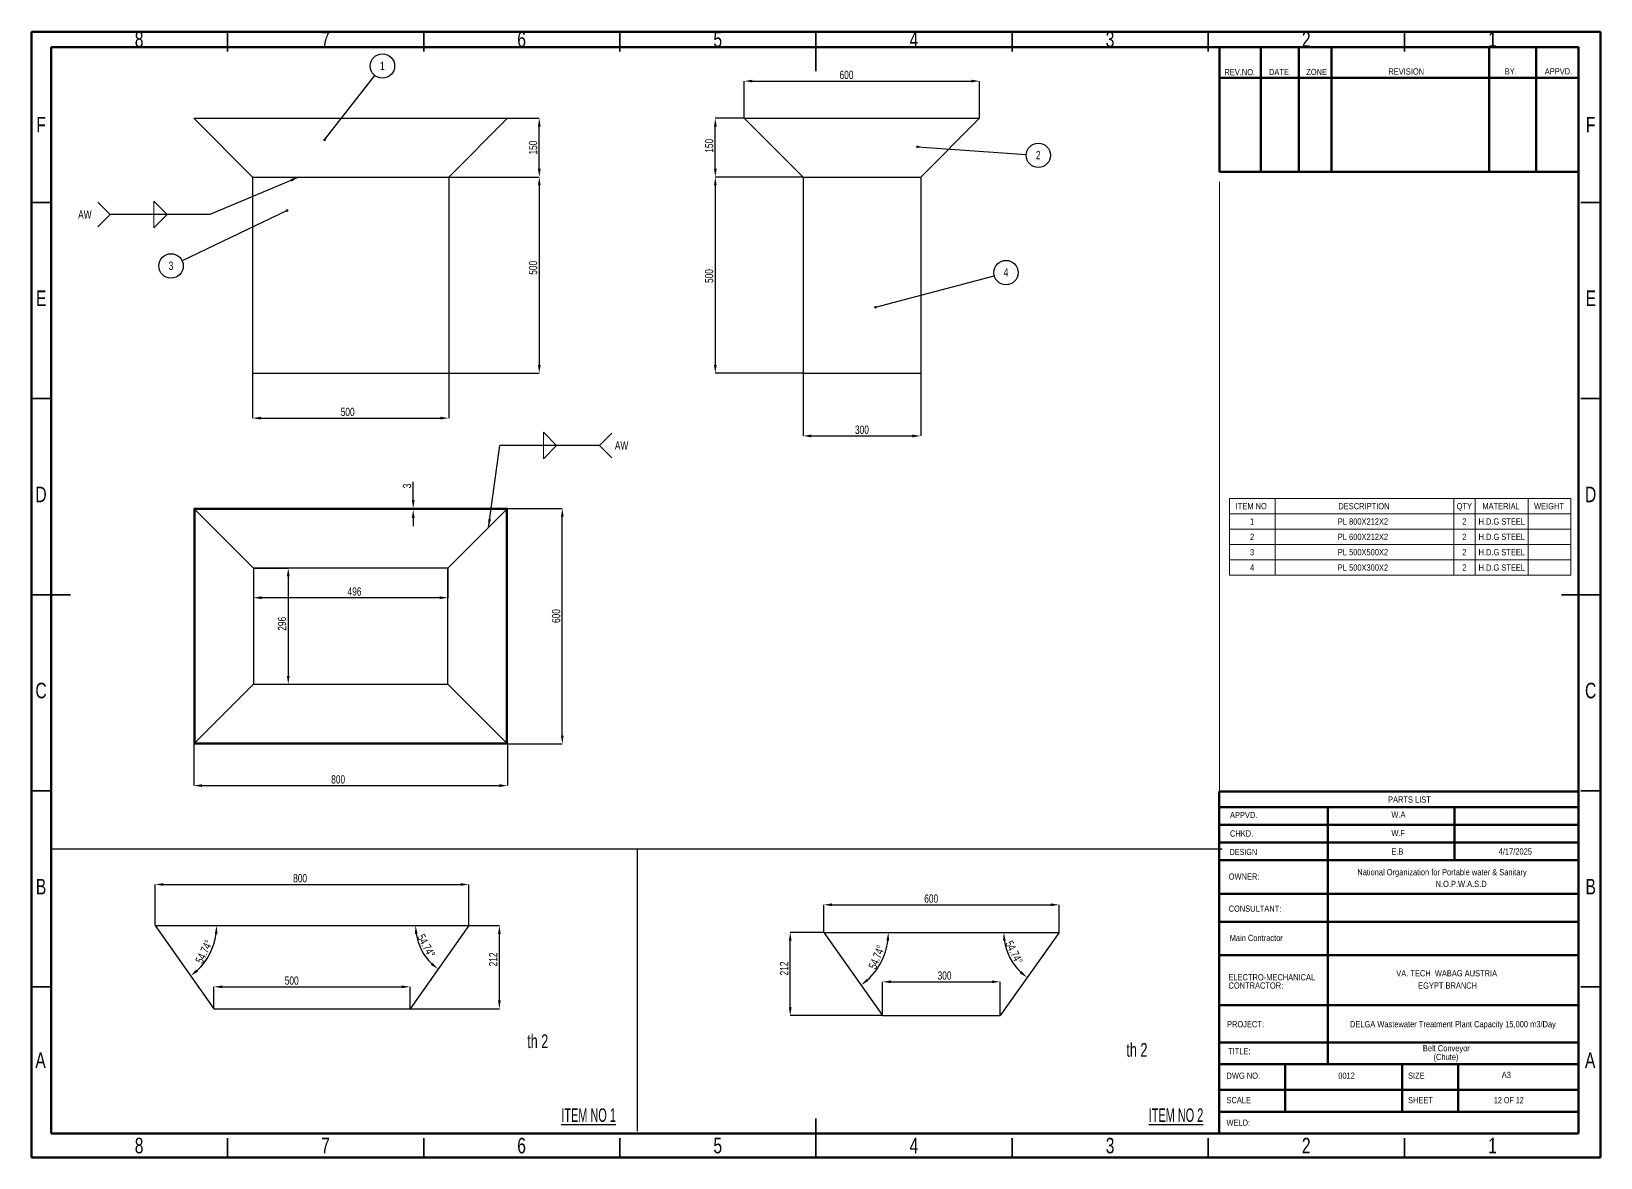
# Model space of a CAD drawing. Header units: millimetres. Extents: x 41 to 1868, y -696 to 319.
# Drawn here: x 1468.4 to 1868.4, y -696.1 to -409 of the extents above; entities that cross this region are included whole.
import ezdxf

# ---------------------------------------------------------------- set-up
doc = ezdxf.new("R2010")
doc.units = ezdxf.units.MM
doc.header["$PDSIZE"] = -1
doc.layers.add('BOLD', color=7, linetype='Continuous', lineweight=25)
doc.layers.add('FORMAT', color=7, linetype='Continuous')
doc.styles.add('SLDTEXTSTYLE0', font='TXT', dxfattribs={"width": 0.75})
doc.styles.add('SLDTEXTSTYLE10', font='TXT', dxfattribs={"width": 0.6875})
doc.styles.add('SLDTEXTSTYLE15', font='TXT', dxfattribs={"width": 0.605})
doc.styles.add('SLDTEXTSTYLE8', font='TXT', dxfattribs={"width": 0.687299})
doc.dimstyles.new('SLDDIMSTYLE0', dxfattribs={"dimtxt": 2.5, "dimasz": 2.116667, "dimexe": 0, "dimexo": 0.625, "dimgap": 0, "dimtad": 1, "dimdec": 0, "dimrnd": 1e-09, "dimtxsty": 'Standard', "dimsah": 1, "dimcen": 2.5, "dimazin": 3, "dimtfac": 2.116667, "dimtdec": 0, "dimtmove": 0, "dimatfit": 3, "dimfrac": 2})
doc.dimstyles.new('SLDDIMSTYLE1', dxfattribs={"dimtxt": 2.5, "dimasz": 0.651282, "dimexe": 0, "dimexo": 0.625, "dimgap": 0, "dimtad": 1, "dimdec": 0, "dimrnd": 1e-09, "dimtxsty": 'Standard', "dimblk1": 'DOT', "dimblk2": 'DOT', "dimsah": 1, "dimcen": 2.5, "dimazin": 3, "dimtfac": 0.651282, "dimtdec": 0, "dimtmove": 0, "dimatfit": 3, "dimldrblk": 'DOT', "dimfrac": 2})
doc.dimstyles.new('SLDDIMSTYLE17', dxfattribs={"dimtxt": 2.116667, "dimasz": 2.116667, "dimexe": 0, "dimexo": 0.625, "dimgap": 0.529167, "dimtad": 1, "dimdec": 0, "dimlfac": 10, "dimrnd": 1e-09, "dimzin": 12, "dimtxsty": 'SLDTEXTSTYLE0', "dimsah": 1, "dimcen": 2.5, "dimazin": 3, "dimtfac": 1, "dimtdec": 0, "dimtmove": 0, "dimatfit": 3, "dimfrac": 2, "dimtzin": 12})
doc.dimstyles.new('SLDDIMSTYLE4', dxfattribs={"dimtxt": 2.116667, "dimasz": 2.116667, "dimexe": 0, "dimexo": 0.625, "dimgap": 0.529167, "dimtad": 1, "dimdec": 0, "dimlfac": 10, "dimrnd": 1e-09, "dimzin": 12, "dimtxsty": 'SLDTEXTSTYLE0', "dimsah": 1, "dimcen": 2.5, "dimazin": 3, "dimtfac": 1, "dimtdec": 0, "dimtmove": 0, "dimatfit": 0, "dimfrac": 2, "dimtzin": 12})
doc.dimstyles.new('SLDDIMSTYLE54', dxfattribs={"dimtxt": 2.116667, "dimasz": 2.116667, "dimexe": 0, "dimexo": 0.625, "dimgap": 0.529167, "dimtad": 1, "dimlfac": 10, "dimzin": 12, "dimtxsty": 'SLDTEXTSTYLE0', "dimsah": 1, "dimcen": 2.5, "dimazin": 3, "dimtfac": 1, "dimtmove": 0, "dimatfit": 3, "dimfrac": 2, "dimtzin": 12})

# ---------------------------------------------------------------- blocks, each defined once
blk = doc.blocks.new('SW_NOTE_0_123')
at = {"color": 0, "linetype": 'Continuous', "lineweight": 0, "char_height": 1.5875, "attachment_point": 1, "style": 'SLDTEXTSTYLE0'}
for s, insert in [('ELECTRO-MECHANICAL', (0, 2.05)), ('CONTRACTOR:', (0, -0.07))]:
    blk.add_mtext(s, dxfattribs=dict(at, insert=insert))
blk = doc.blocks.new('SW_NOTE_0_124')
at = {"layer": 'BOLD', "color": 0, "char_height": 1.5875, "attachment_point": 2, "style": 'SLDTEXTSTYLE0'}
for s, insert in [('VA. TECH  WABAG AUSTRIA', (13.44, 2.05)), ('EGYPT BRANCH', (13.68, -1.07))]:
    blk.add_mtext(s, dxfattribs=dict(at, insert=insert))
blk = doc.blocks.new('SW_TABLEANNOTATION_8')
at = {"color": 0, "linetype": 'Continuous', "lineweight": 18}
for p, q in [((0, 0), (0, -3.91)), ((0, 0), (11.7, 0)), ((11.7, 0), (11.7, -3.91)), ((11.7, 0), (57.2, 0)), ((57.2, 0), (57.2, -3.91)), ((57.2, 0), (62.68, 0)), ((62.68, 0), (62.68, -3.91)), ((62.68, 0), (76.17, 0)), ((76.17, 0), (76.17, -3.91)), ((76.17, 0), (87.01, 0)), ((87.01, 0), (87.01, -3.91)), ((0, -3.91), (0, -7.83)), ((0, -3.91), (11.7, -3.91)), ((11.7, -3.91), (11.7, -7.83)), ((11.7, -3.91), (57.2, -3.91)), ((57.2, -3.91), (57.2, -7.83)), ((57.2, -3.91), (62.68, -3.91)), ((62.68, -3.91), (62.68, -7.83)), ((62.68, -3.91), (76.17, -3.91)), ((76.17, -3.91), (76.17, -7.83)), ((76.17, -3.91), (87.01, -3.91)), ((87.01, -3.91), (87.01, -7.83)), ((0, -7.83), (0, -11.74)), ((0, -7.83), (11.7, -7.83)), ((11.7, -7.83), (11.7, -11.74)), ((11.7, -7.83), (57.2, -7.83)), ((57.2, -7.83), (57.2, -11.74)), ((57.2, -7.83), (62.68, -7.83)), ((62.68, -7.83), (62.68, -11.74)), ((62.68, -7.83), (76.17, -7.83)), ((76.17, -7.83), (76.17, -11.74)), ((76.17, -7.83), (87.01, -7.83)), ((87.01, -7.83), (87.01, -11.74)), ((0, -11.74), (0, -15.65)), ((0, -11.74), (11.7, -11.74)), ((11.7, -11.74), (11.7, -15.65)), ((11.7, -11.74), (57.2, -11.74)), ((57.2, -11.74), (57.2, -15.65)), ((57.2, -11.74), (62.68, -11.74)), ((62.68, -11.74), (62.68, -15.65)), ((62.68, -11.74), (76.17, -11.74)), ((76.17, -11.74), (76.17, -15.65)), ((76.17, -11.74), (87.01, -11.74)), ((87.01, -11.74), (87.01, -15.65)), ((0, -15.65), (0, -19.57)), ((0, -15.65), (11.7, -15.65)), ((11.7, -15.65), (11.7, -19.57)), ((11.7, -15.65), (57.2, -15.65)), ((57.2, -15.65), (57.2, -19.57)), ((57.2, -15.65), (62.68, -15.65)), ((62.68, -15.65), (62.68, -19.57)), ((62.68, -15.65), (76.17, -15.65)), ((76.17, -15.65), (76.17, -19.57)), ((76.17, -15.65), (87.01, -15.65)), ((87.01, -15.65), (87.01, -19.57)), ((0, -19.57), (11.7, -19.57)), ((11.7, -19.57), (57.2, -19.57)), ((57.2, -19.57), (62.68, -19.57)), ((62.68, -19.57), (76.17, -19.57)), ((76.17, -19.57), (87.01, -19.57))]:
    blk.add_line(p, q, dxfattribs=at)
at = {"color": 0, "linetype": 'Continuous', "lineweight": 0, "attachment_point": 1, "style": 'SLDTEXTSTYLE0'}
for s, insert, char_height in [('ITEM NO', (1.62, -1.16), 1.587), ('DESCRIPTION', (27.8, -1.16), 1.5875), ('QTY', (57.94, -1.16), 1.587), ('MATERIAL', (64.49, -1.16), 1.587), ('WEIGHT', (77.67, -1.16), 1.587), ('1', (5.26, -5.08), 1.59), ('PL 800X212X2', (27.65, -5.08), 1.5875), ('2', (59.35, -5.08), 1.59), ('H.D.G STEEL', (63.51, -5.08), 1.5875), ('2', (5.26, -8.99), 1.59), ('PL 600X212X2', (27.65, -8.99), 1.5875), ('2', (59.35, -8.99), 1.59), ('H.D.G STEEL', (63.51, -8.99), 1.5875), ('3', (5.26, -12.9), 1.59), ('PL 500X500X2', (27.65, -12.9), 1.5875), ('2', (59.35, -12.9), 1.59), ('H.D.G STEEL', (63.51, -12.9), 1.5875), ('4', (5.26, -16.82), 1.59), ('PL 500X300X2', (27.65, -16.82), 1.5875), ('2', (59.35, -16.82), 1.59), ('H.D.G STEEL', (63.51, -16.82), 1.5875)]:
    blk.add_mtext(s, dxfattribs=dict(at, insert=insert, char_height=char_height))
blk = doc.blocks.new('*D1088')
at = {"layer": 'BOLD', "color": 0, "lineweight": -2}
for p, q in [((1574.8, -446.1), (1597.82, -446.1)), ((1597.82, -448.22), (1597.82, -493.99)), ((1574.8, -496.1), (1597.82, -496.1))]:
    blk.add_line(p, q, dxfattribs=at)
at = {"layer": 'BOLD', "color": 0}
for points in [[(1597.47, -448.22), (1598.18, -448.22), (1597.82, -446.1)], [(1597.47, -493.99), (1598.18, -493.99), (1597.82, -496.1)]]:
    blk.add_solid(points, dxfattribs=at)
at = {"layer": 'Defpoints', "color": 0}
for p in [(1574.74, -446.1), (1574.74, -496.1), (1597.82, -496.1)]:
    blk.add_point(p, dxfattribs=at)
at = {"layer": 'BOLD', "color": 0, "insert": (1595.18, -469.24), "char_height": 2.117, "attachment_point": 2, "rotation": 90, "style": 'SLDTEXTSTYLE0'}
blk.add_mtext('\\A1;500', dxfattribs=at)
blk = doc.blocks.new('*D1089')
at = {"layer": 'BOLD', "color": 0, "lineweight": -2}
for p, q in [((1589.8, -431.1), (1597.82, -431.1)), ((1597.82, -443.99), (1597.82, -433.22)), ((1574.8, -446.1), (1597.82, -446.1))]:
    blk.add_line(p, q, dxfattribs=at)
at = {"layer": 'BOLD', "color": 0}
for points in [[(1597.47, -433.22), (1598.18, -433.22), (1597.82, -431.1)], [(1597.47, -443.99), (1598.18, -443.99), (1597.82, -446.1)]]:
    blk.add_solid(points, dxfattribs=at)
at = {"layer": 'Defpoints', "color": 0}
for p in [(1589.74, -431.1), (1597.82, -431.1), (1574.74, -446.1)]:
    blk.add_point(p, dxfattribs=at)
at = {"layer": 'BOLD', "color": 0, "insert": (1595.18, -438.6), "char_height": 2.117, "attachment_point": 2, "rotation": 90, "style": 'SLDTEXTSTYLE0'}
blk.add_mtext('\\A1;150', dxfattribs=at)
blk = doc.blocks.new('*D1090')
at = {"layer": 'BOLD', "color": 0, "lineweight": -2}
for p, q in [((1524.74, -496.17), (1524.74, -507.56)), ((1574.74, -496.17), (1574.74, -507.56)), ((1526.86, -507.56), (1572.62, -507.56))]:
    blk.add_line(p, q, dxfattribs=at)
at = {"layer": 'BOLD', "color": 0}
for points in [[(1526.86, -507.21), (1526.86, -507.91), (1524.74, -507.56)], [(1572.62, -507.21), (1572.62, -507.91), (1574.74, -507.56)]]:
    blk.add_solid(points, dxfattribs=at)
at = {"layer": 'Defpoints', "color": 0}
for p in [(1524.74, -496.1), (1574.74, -496.1), (1574.74, -507.56)]:
    blk.add_point(p, dxfattribs=at)
at = {"layer": 'BOLD', "color": 0, "insert": (1548.98, -504.91), "char_height": 2.117, "attachment_point": 2, "style": 'SLDTEXTSTYLE0'}
blk.add_mtext('\\A1;500', dxfattribs=at)
blk = doc.blocks.new('SW_NOTE_0_125')
at = {"layer": 'BOLD', "color": 0}
blk.add_circle((1.92, 2.45), 3.11, dxfattribs=at)
at = {"layer": 'BOLD', "color": 0, "insert": (1.9, 3.57), "char_height": 2.12, "attachment_point": 2, "style": 'SLDTEXTSTYLE0'}
blk.add_mtext('1', dxfattribs=at)
blk = doc.blocks.new('_Dot')
at = {"color": 0, "linetype": 'ByBlock', "lineweight": -2}
blk.add_line((-0.5, 0), (-1, 0), dxfattribs=at)
at = {"color": 0, "linetype": 'ByBlock', "const_width": 0.5}
blk.add_lwpolyline([(-0.25, 0, 1), (0.25, 0, 1)], format="xyb", close=True, dxfattribs=at)
blk = doc.blocks.new('SW_NOTE_0_126')
at = {"layer": 'BOLD', "color": 0}
blk.add_circle((-2.81, -1.34), 3.11, dxfattribs=at)
at = {"layer": 'BOLD', "color": 0, "insert": (-2.83, -0.22), "char_height": 2.12, "attachment_point": 2, "style": 'SLDTEXTSTYLE0'}
blk.add_mtext('3', dxfattribs=at)
blk = doc.blocks.new('SW_SYMBOL_AWLD_FILL')
at = {"color": 0, "linetype": 'Continuous', "lineweight": 0}
for p, q in [((0, 0), (0, 1250)), ((0, 1250), (1250, 0)), ((1250, 0), (0, 0))]:
    blk.add_line(p, q, dxfattribs=at)
blk = doc.blocks.new('SW_WELDSYMBOL_13')
at = {"layer": 'BOLD', "color": 0}
for p in [(-28.55, 3.15), (-28.55, -3.15), (0, 0)]:
    blk.add_line(p, (-25.4, 0), dxfattribs=at)
at = {"layer": 'BOLD', "color": 0, "xscale": 0.0027037109, "yscale": 0.0027037109, "zscale": 0.0027037109}
blk.add_blockref('SW_SYMBOL_AWLD_FILL', (-14.31, -0.01), dxfattribs=at)
at = {"layer": 'BOLD', "color": 0, "extrusion": (0, 0, -1), "xscale": 0.0027037109, "yscale": 0.0027037109, "zscale": 0.0027037109, "rotation": 180}
blk.add_blockref('SW_SYMBOL_AWLD_FILL', (14.31, -0.01), dxfattribs=at)
at = {"layer": 'BOLD', "color": 0, "insert": (-33.59, 1.05), "char_height": 2.117, "attachment_point": 1, "style": 'SLDTEXTSTYLE0'}
blk.add_mtext('AW', dxfattribs=at)
blk = doc.blocks.new('*D1091')
at = {"layer": 'BOLD', "color": 0, "lineweight": -2}
for p, q in [((1665.05, -496.17), (1665.05, -512.1)), ((1695.05, -496.17), (1695.05, -512.1)), ((1667.17, -512.1), (1692.94, -512.1))]:
    blk.add_line(p, q, dxfattribs=at)
at = {"layer": 'BOLD', "color": 0}
for points in [[(1667.17, -511.75), (1667.17, -512.46), (1665.05, -512.1)], [(1692.94, -511.75), (1692.94, -512.46), (1695.05, -512.1)]]:
    blk.add_solid(points, dxfattribs=at)
at = {"layer": 'Defpoints', "color": 0}
for p in [(1665.05, -496.1), (1695.05, -496.1), (1695.05, -512.1)]:
    blk.add_point(p, dxfattribs=at)
at = {"layer": 'BOLD', "color": 0, "insert": (1680.08, -509.46), "char_height": 2.117, "attachment_point": 2, "style": 'SLDTEXTSTYLE0'}
blk.add_mtext('\\A1;300', dxfattribs=at)
blk = doc.blocks.new('*D1092')
at = {"layer": 'BOLD', "color": 0, "lineweight": -2}
for p, q in [((1664.99, -446.1), (1642.7, -446.1)), ((1642.7, -448.22), (1642.7, -493.99)), ((1664.99, -496.1), (1642.7, -496.1))]:
    blk.add_line(p, q, dxfattribs=at)
at = {"layer": 'BOLD', "color": 0}
for points in [[(1642.35, -448.22), (1643.05, -448.22), (1642.7, -446.1)], [(1642.35, -493.99), (1643.05, -493.99), (1642.7, -496.1)]]:
    blk.add_solid(points, dxfattribs=at)
at = {"layer": 'Defpoints', "color": 0}
for p in [(1665.05, -446.1), (1642.7, -496.1), (1665.05, -496.1)]:
    blk.add_point(p, dxfattribs=at)
at = {"layer": 'BOLD', "color": 0, "insert": (1640.05, -471.34), "char_height": 2.117, "attachment_point": 2, "rotation": 90, "style": 'SLDTEXTSTYLE0'}
blk.add_mtext('\\A1;500', dxfattribs=at)
blk = doc.blocks.new('*D1093')
at = {"layer": 'BOLD', "color": 0, "lineweight": -2}
for p, q in [((1649.99, -431.1), (1642.7, -431.1)), ((1642.7, -443.99), (1642.7, -433.22)), ((1664.99, -446.1), (1642.7, -446.1))]:
    blk.add_line(p, q, dxfattribs=at)
at = {"layer": 'BOLD', "color": 0}
for points in [[(1642.35, -433.22), (1643.05, -433.22), (1642.7, -431.1)], [(1642.35, -443.99), (1643.05, -443.99), (1642.7, -446.1)]]:
    blk.add_solid(points, dxfattribs=at)
at = {"layer": 'Defpoints', "color": 0}
for p in [(1642.7, -431.1), (1650.05, -431.1), (1665.05, -446.1)]:
    blk.add_point(p, dxfattribs=at)
at = {"layer": 'BOLD', "color": 0, "insert": (1640.05, -438.13), "char_height": 2.117, "attachment_point": 2, "rotation": 90, "style": 'SLDTEXTSTYLE0'}
blk.add_mtext('\\A1;150', dxfattribs=at)
blk = doc.blocks.new('*D1094')
at = {"layer": 'BOLD', "color": 0, "lineweight": -2}
for p, q in [((1650.05, -431.04), (1650.05, -421.64)), ((1652.17, -421.64), (1707.94, -421.64)), ((1710.05, -431.04), (1710.05, -421.64))]:
    blk.add_line(p, q, dxfattribs=at)
at = {"layer": 'BOLD', "color": 0}
for points in [[(1652.17, -421.28), (1652.17, -421.99), (1650.05, -421.64)], [(1707.94, -421.28), (1707.94, -421.99), (1710.05, -421.64)]]:
    blk.add_solid(points, dxfattribs=at)
at = {"layer": 'Defpoints', "color": 0}
for p in [(1710.05, -421.64), (1650.05, -431.1), (1710.05, -431.1)]:
    blk.add_point(p, dxfattribs=at)
at = {"layer": 'BOLD', "color": 0, "insert": (1676.14, -418.99), "char_height": 2.117, "attachment_point": 2, "style": 'SLDTEXTSTYLE0'}
blk.add_mtext('\\A1;600', dxfattribs=at)
blk = doc.blocks.new('SW_NOTE_0_127')
at = {"layer": 'BOLD', "color": 0}
blk.add_circle((3.01, 0.8), 3.11, dxfattribs=at)
at = {"layer": 'BOLD', "color": 0, "insert": (2.99, 1.92), "char_height": 2.12, "attachment_point": 2, "style": 'SLDTEXTSTYLE0'}
blk.add_mtext('4', dxfattribs=at)
blk = doc.blocks.new('SW_NOTE_0_128')
at = {"layer": 'BOLD', "color": 0}
blk.add_circle((3.11, -0.22), 3.11, dxfattribs=at)
at = {"layer": 'BOLD', "color": 0, "insert": (3.08, 0.9), "char_height": 2.12, "attachment_point": 2, "style": 'SLDTEXTSTYLE0'}
blk.add_mtext('2', dxfattribs=at)
blk = doc.blocks.new('*D1095')
at = {"layer": 'BOLD', "color": 0, "lineweight": -2}
for p, q in [((1565.69, -528.47), (1565.69, -523.79)), ((1589.68, -530.59), (1565.69, -530.59)), ((1565.69, -530.87), (1565.69, -530.59)), ((1589.39, -530.87), (1565.69, -530.87)), ((1565.69, -532.99), (1565.69, -535.1))]:
    blk.add_line(p, q, dxfattribs=at)
at = {"layer": 'BOLD', "color": 0}
for points in [[(1565.34, -528.47), (1566.04, -528.47), (1565.69, -530.59)], [(1565.34, -532.99), (1566.04, -532.99), (1565.69, -530.87)]]:
    blk.add_solid(points, dxfattribs=at)
at = {"layer": 'Defpoints', "color": 0}
for p in [(1565.69, -530.59), (1589.46, -530.87), (1589.74, -530.59)]:
    blk.add_point(p, dxfattribs=at)
at = {"layer": 'BOLD', "color": 0, "insert": (1563.05, -524.85), "char_height": 2.117, "attachment_point": 2, "rotation": 90, "style": 'SLDTEXTSTYLE0'}
blk.add_mtext('\\A1;3', dxfattribs=at)
blk = doc.blocks.new('*D1096')
at = {"layer": 'BOLD', "color": 0, "lineweight": -2}
for p, q in [((1589.8, -530.59), (1603.7, -530.59)), ((1603.7, -588.47), (1603.7, -532.7)), ((1589.8, -590.59), (1603.7, -590.59))]:
    blk.add_line(p, q, dxfattribs=at)
at = {"layer": 'BOLD', "color": 0}
for points in [[(1603.34, -532.7), (1604.05, -532.7), (1603.7, -530.59)], [(1603.34, -588.47), (1604.05, -588.47), (1603.7, -590.59)]]:
    blk.add_solid(points, dxfattribs=at)
at = {"layer": 'Defpoints', "color": 0}
for p in [(1589.74, -530.59), (1603.7, -530.59), (1589.74, -590.59)]:
    blk.add_point(p, dxfattribs=at)
at = {"layer": 'BOLD', "color": 0, "insert": (1601.05, -558.02), "char_height": 2.117, "attachment_point": 2, "rotation": 90, "style": 'SLDTEXTSTYLE0'}
blk.add_mtext('\\A1;600', dxfattribs=at)
blk = doc.blocks.new('*D1097')
at = {"layer": 'BOLD', "color": 0, "lineweight": -2}
for p, q in [((1509.74, -590.65), (1509.74, -601.25)), ((1589.74, -590.65), (1589.74, -601.25)), ((1511.86, -601.25), (1587.62, -601.25))]:
    blk.add_line(p, q, dxfattribs=at)
at = {"layer": 'BOLD', "color": 0}
for points in [[(1511.86, -600.89), (1511.86, -601.6), (1509.74, -601.25)], [(1587.62, -600.89), (1587.62, -601.6), (1589.74, -601.25)]]:
    blk.add_solid(points, dxfattribs=at)
at = {"layer": 'Defpoints', "color": 0}
for p in [(1509.74, -590.59), (1589.74, -590.59), (1589.74, -601.25)]:
    blk.add_point(p, dxfattribs=at)
at = {"layer": 'BOLD', "color": 0, "insert": (1546.56, -598.6), "char_height": 2.117, "attachment_point": 2, "style": 'SLDTEXTSTYLE0'}
blk.add_mtext('\\A1;800', dxfattribs=at)
blk = doc.blocks.new('*D1098')
at = {"layer": 'BOLD', "color": 0, "lineweight": -2}
for p, q in [((1525, -545.79), (1533.84, -545.79)), ((1533.84, -547.9), (1533.84, -573.27)), ((1525, -575.39), (1533.84, -575.39))]:
    blk.add_line(p, q, dxfattribs=at)
at = {"layer": 'BOLD', "color": 0}
for points in [[(1533.48, -547.9), (1534.19, -547.9), (1533.84, -545.79)], [(1533.48, -573.27), (1534.19, -573.27), (1533.84, -575.39)]]:
    blk.add_solid(points, dxfattribs=at)
at = {"layer": 'Defpoints', "color": 0}
for p in [(1524.94, -545.79), (1524.94, -575.39), (1533.84, -575.39)]:
    blk.add_point(p, dxfattribs=at)
at = {"layer": 'BOLD', "color": 0, "insert": (1531.19, -559.98), "char_height": 2.117, "attachment_point": 2, "rotation": 90, "style": 'SLDTEXTSTYLE0'}
blk.add_mtext('\\A1;296', dxfattribs=at)
blk = doc.blocks.new('*D1099')
at = {"layer": 'BOLD', "color": 0, "lineweight": -2}
for p, q in [((1524.94, -545.85), (1524.94, -553.34)), ((1574.54, -545.85), (1574.54, -553.34)), ((1572.42, -553.34), (1527.06, -553.34))]:
    blk.add_line(p, q, dxfattribs=at)
at = {"layer": 'BOLD', "color": 0}
for points in [[(1527.06, -552.99), (1527.06, -553.7), (1524.94, -553.34)], [(1572.42, -552.99), (1572.42, -553.7), (1574.54, -553.34)]]:
    blk.add_solid(points, dxfattribs=at)
at = {"layer": 'Defpoints', "color": 0}
for p in [(1524.94, -545.79), (1574.54, -545.79), (1524.94, -553.34)]:
    blk.add_point(p, dxfattribs=at)
at = {"layer": 'BOLD', "color": 0, "insert": (1550.73, -550.7), "char_height": 2.117, "attachment_point": 2, "style": 'SLDTEXTSTYLE0'}
blk.add_mtext('\\A1;496', dxfattribs=at)
blk = doc.blocks.new('SW_WELDSYMBOL_14')
at = {"layer": 'BOLD', "color": 0}
for p, q in [((25.4, 0), (0, 0)), ((28.55, 3.15), (25.4, 0)), ((28.55, -3.15), (25.4, 0))]:
    blk.add_line(p, q, dxfattribs=at)
at = {"layer": 'BOLD', "color": 0, "xscale": 0.0027037109, "yscale": 0.0027037109, "zscale": 0.0027037109}
blk.add_blockref('SW_SYMBOL_AWLD_FILL', (11.09, -0.01), dxfattribs=at)
at = {"layer": 'BOLD', "color": 0, "extrusion": (0, 0, -1), "xscale": 0.0027037109, "yscale": 0.0027037109, "zscale": 0.0027037109, "rotation": 180}
blk.add_blockref('SW_SYMBOL_AWLD_FILL', (-11.09, -0.01), dxfattribs=at)
at = {"layer": 'BOLD', "color": 0, "insert": (29.32, 1.05), "char_height": 2.117, "attachment_point": 1, "style": 'SLDTEXTSTYLE0'}
blk.add_mtext('AW', dxfattribs=at)
blk = doc.blocks.new('*D1102')
at = {"layer": 'BOLD', "color": 0, "lineweight": -2}
for p, q in [((1670.32, -638.6), (1670.32, -631.63)), ((1672.44, -631.63), (1728.2, -631.63)), ((1730.32, -638.6), (1730.32, -631.63))]:
    blk.add_line(p, q, dxfattribs=at)
at = {"layer": 'BOLD', "color": 0}
for points in [[(1672.44, -631.27), (1672.44, -631.98), (1670.32, -631.63)], [(1728.2, -631.27), (1728.2, -631.98), (1730.32, -631.63)]]:
    blk.add_solid(points, dxfattribs=at)
at = {"layer": 'Defpoints', "color": 0}
for p in [(1730.32, -631.63), (1670.32, -638.67), (1730.32, -638.67)]:
    blk.add_point(p, dxfattribs=at)
at = {"layer": 'BOLD', "color": 0, "insert": (1697.73, -628.98), "char_height": 2.117, "attachment_point": 2, "style": 'SLDTEXTSTYLE0'}
blk.add_mtext('\\A1;600', dxfattribs=at)
blk = doc.blocks.new('*D1103')
at = {"layer": 'BOLD', "color": 0, "lineweight": -2}
for p, q in [((1670.26, -638.67), (1661.79, -638.67)), ((1661.79, -657.76), (1661.79, -640.78)), ((1685.26, -659.88), (1661.79, -659.88))]:
    blk.add_line(p, q, dxfattribs=at)
at = {"layer": 'BOLD', "color": 0}
for points in [[(1661.44, -640.78), (1662.14, -640.78), (1661.79, -638.67)], [(1661.44, -657.76), (1662.14, -657.76), (1661.79, -659.88)]]:
    blk.add_solid(points, dxfattribs=at)
at = {"layer": 'Defpoints', "color": 0}
for p in [(1661.79, -638.67), (1670.32, -638.67), (1685.32, -659.88)]:
    blk.add_point(p, dxfattribs=at)
at = {"layer": 'BOLD', "color": 0, "insert": (1659.15, -647.86), "char_height": 2.117, "attachment_point": 2, "rotation": 90, "style": 'SLDTEXTSTYLE0'}
blk.add_mtext('\\A1;212', dxfattribs=at)
blk = doc.blocks.new('*D1104')
at = {"layer": 'BOLD', "color": 0, "lineweight": -2}
blk.add_arc((1730.32, -638.67), 14.1, 188.6091, 226.1266, dxfattribs=at)
at = {"layer": 'BOLD', "color": 0}
for points in [[(1716.03, -640.8), (1716.73, -640.75), (1716.22, -638.67)], [(1720.77, -648.56), (1720.32, -649.1), (1722.18, -650.18)]]:
    blk.add_solid(points, dxfattribs=at)
at = {"layer": 'Defpoints', "color": 0}
for p in [(1670.32, -638.67), (1730.32, -638.67), (1730.32, -638.67), (1718.98, -647.05), (1715.32, -659.88)]:
    blk.add_point(p, dxfattribs=at)
at = {"layer": 'BOLD', "color": 0, "insert": (1718.42, -640.52), "char_height": 2.117, "attachment_point": 1, "rotation": 296.7515, "style": 'SLDTEXTSTYLE0'}
blk.add_mtext('\\A1;54.74°', dxfattribs=at)
blk = doc.blocks.new('*D1105')
at = {"layer": 'BOLD', "color": 0, "lineweight": -2}
blk.add_arc((1670.32, -638.67), 16.48, 312.6295, 352.6349, dxfattribs=at)
at = {"layer": 'BOLD', "color": 0}
for points in [[(1686.31, -640.76), (1687.01, -640.8), (1686.8, -638.67)], [(1681.7, -651.06), (1681.26, -650.52), (1679.83, -652.12)]]:
    blk.add_solid(points, dxfattribs=at)
at = {"layer": 'Defpoints', "color": 0}
for p in [(1670.32, -638.67), (1670.32, -638.67), (1730.32, -638.67), (1683.57, -648.47), (1685.32, -659.88)]:
    blk.add_point(p, dxfattribs=at)
at = {"layer": 'BOLD', "color": 0, "insert": (1681.66, -647.41), "char_height": 2.117, "attachment_point": 1, "rotation": 67.3451, "style": 'SLDTEXTSTYLE0'}
blk.add_mtext('\\A1;54.74°', dxfattribs=at)
blk = doc.blocks.new('*D1106')
at = {"layer": 'BOLD', "color": 0, "lineweight": -2}
for p, q in [((1685.32, -659.82), (1685.32, -651.26)), ((1687.44, -651.26), (1713.2, -651.26)), ((1715.32, -659.82), (1715.32, -651.26))]:
    blk.add_line(p, q, dxfattribs=at)
at = {"layer": 'BOLD', "color": 0}
for points in [[(1687.44, -650.91), (1687.44, -651.61), (1685.32, -651.26)], [(1713.2, -650.91), (1713.2, -651.61), (1715.32, -651.26)]]:
    blk.add_solid(points, dxfattribs=at)
at = {"layer": 'Defpoints', "color": 0}
for p in [(1715.32, -651.26), (1685.32, -659.88), (1715.32, -659.88)]:
    blk.add_point(p, dxfattribs=at)
at = {"layer": 'BOLD', "color": 0, "insert": (1701.13, -648.61), "char_height": 2.117, "attachment_point": 2, "style": 'SLDTEXTSTYLE0'}
blk.add_mtext('\\A1;300', dxfattribs=at)
blk = doc.blocks.new('*D1111')
at = {"layer": 'BOLD', "color": 0, "lineweight": -2}
for p, q in [((1499.89, -636.86), (1499.89, -626.45)), ((1502.01, -626.45), (1577.77, -626.45)), ((1579.89, -636.86), (1579.89, -626.45))]:
    blk.add_line(p, q, dxfattribs=at)
at = {"layer": 'BOLD', "color": 0}
for points in [[(1502.01, -626.1), (1502.01, -626.8), (1499.89, -626.45)], [(1577.77, -626.1), (1577.77, -626.8), (1579.89, -626.45)]]:
    blk.add_solid(points, dxfattribs=at)
at = {"layer": 'Defpoints', "color": 0}
for p in [(1579.89, -626.45), (1499.89, -636.93), (1579.89, -636.93)]:
    blk.add_point(p, dxfattribs=at)
at = {"layer": 'BOLD', "color": 0, "insert": (1536.85, -623.8), "char_height": 2.117, "attachment_point": 2, "style": 'SLDTEXTSTYLE0'}
blk.add_mtext('\\A1;800', dxfattribs=at)
blk = doc.blocks.new('*D1112')
at = {"layer": 'BOLD', "color": 0, "lineweight": -2}
for p, q in [((1579.95, -636.93), (1587.66, -636.93)), ((1587.66, -656.02), (1587.66, -639.04)), ((1564.95, -658.14), (1587.66, -658.14))]:
    blk.add_line(p, q, dxfattribs=at)
at = {"layer": 'BOLD', "color": 0}
for points in [[(1587.31, -639.04), (1588.01, -639.04), (1587.66, -636.93)], [(1587.31, -656.02), (1588.01, -656.02), (1587.66, -658.14)]]:
    blk.add_solid(points, dxfattribs=at)
at = {"layer": 'Defpoints', "color": 0}
for p in [(1579.89, -636.93), (1587.66, -636.93), (1564.89, -658.14)]:
    blk.add_point(p, dxfattribs=at)
at = {"layer": 'BOLD', "color": 0, "insert": (1585.01, -645.55), "char_height": 2.117, "attachment_point": 2, "rotation": 90, "style": 'SLDTEXTSTYLE0'}
blk.add_mtext('\\A1;212', dxfattribs=at)
blk = doc.blocks.new('*D1113')
at = {"layer": 'BOLD', "color": 0, "lineweight": -2}
blk.add_arc((1499.89, -636.93), 15.7, 312.996, 352.2684, dxfattribs=at)
at = {"layer": 'BOLD', "color": 0}
for points in [[(1515.09, -639.01), (1515.8, -639.06), (1515.59, -636.93)], [(1510.82, -648.68), (1510.37, -648.13), (1508.95, -649.74)]]:
    blk.add_solid(points, dxfattribs=at)
at = {"layer": 'Defpoints', "color": 0}
for p in [(1499.89, -636.93), (1499.89, -636.93), (1579.89, -636.93), (1512.51, -646.26), (1514.89, -658.14)]:
    blk.add_point(p, dxfattribs=at)
at = {"layer": 'BOLD', "color": 0, "insert": (1510.07, -645.89), "char_height": 2.117, "attachment_point": 1, "rotation": 64.468, "style": 'SLDTEXTSTYLE0'}
blk.add_mtext('\\A1;54.74°', dxfattribs=at)
blk = doc.blocks.new('*D1114')
at = {"layer": 'BOLD', "color": 0, "lineweight": -2}
blk.add_arc((1579.89, -636.93), 13.6, 188.9236, 225.812, dxfattribs=at)
at = {"layer": 'BOLD', "color": 0}
for points in [[(1566.1, -639.06), (1566.8, -639.01), (1566.28, -636.93)], [(1570.63, -646.41), (1570.18, -646.95), (1572.03, -648.03)]]:
    blk.add_solid(points, dxfattribs=at)
at = {"layer": 'Defpoints', "color": 0}
for p in [(1499.89, -636.93), (1579.89, -636.93), (1579.89, -636.93), (1566.97, -641.19), (1564.89, -658.14)]:
    blk.add_point(p, dxfattribs=at)
at = {"layer": 'BOLD', "color": 0, "insert": (1568.48, -638.84), "char_height": 2.117, "attachment_point": 1, "rotation": 298.2079, "style": 'SLDTEXTSTYLE0'}
blk.add_mtext('\\A1;54.74°', dxfattribs=at)
blk = doc.blocks.new('*D1115')
at = {"layer": 'BOLD', "color": 0, "lineweight": -2}
for p, q in [((1514.89, -658.08), (1514.89, -652.54)), ((1517.01, -652.54), (1562.77, -652.54)), ((1564.89, -658.08), (1564.89, -652.54))]:
    blk.add_line(p, q, dxfattribs=at)
at = {"layer": 'BOLD', "color": 0}
for points in [[(1517.01, -652.19), (1517.01, -652.89), (1514.89, -652.54)], [(1562.77, -652.19), (1562.77, -652.89), (1564.89, -652.54)]]:
    blk.add_solid(points, dxfattribs=at)
at = {"layer": 'Defpoints', "color": 0}
for p in [(1564.89, -652.54), (1514.89, -658.14), (1564.89, -658.14)]:
    blk.add_point(p, dxfattribs=at)
at = {"layer": 'BOLD', "color": 0, "insert": (1534.72, -649.89), "char_height": 2.117, "attachment_point": 2, "style": 'SLDTEXTSTYLE0'}
blk.add_mtext('\\A1;500', dxfattribs=at)

msp = doc.modelspace()

# ---------------------------------------------------------------- linework, layer by layer
at = {"color": 7, "linetype": 'Continuous', "lineweight": 70}
for p, q in [((1468.3617, -696.0817), (1468.3617, -409.0817)), ((1468.3617, -409.0817), (1868.3617, -409.0817)), ((1868.3617, -409.0817), (1868.3617, -696.0817)), ((1473.3617, -689.9482), (1473.3617, -412.9482)), ((1473.3617, -412.9482), (1862.7642, -412.9482)), ((1862.7642, -412.9482), (1862.7642, -689.9482)), ((1862.7642, -689.9482), (1473.3617, -689.9482)), ((1868.3617, -696.0817), (1468.3617, -696.0817))]:
    msp.add_line(p, q, dxfattribs=at)
at = {"color": 7, "linetype": 'Continuous', "lineweight": 35}
for p, q in [((1518.3617, -414.0817), (1518.3617, -409.0817)), ((1568.3617, -414.0817), (1568.3617, -409.0817)), ((1618.3617, -414.0817), (1618.3617, -409.0817)), ((1668.3617, -409.0807), (1668.3617, -419.0827)), ((1668.3617, -414.0817), (1668.3617, -409.0817)), ((1718.3617, -414.0817), (1718.3617, -409.0817)), ((1768.3617, -414.0817), (1768.3617, -409.0817)), ((1818.3617, -414.0817), (1818.3617, -409.0817)), ((1473.3617, -452.5817), (1468.3617, -452.5817)), ((1863.3617, -452.5817), (1868.3617, -452.5817)), ((1473.3617, -502.5817), (1468.3617, -502.5817)), ((1863.3617, -502.5817), (1868.3617, -502.5817)), ((1468.3607, -552.5817), (1478.3627, -552.5817)), ((1473.3617, -552.5817), (1468.3617, -552.5817)), ((1868.3627, -552.5817), (1858.3607, -552.5817)), ((1863.3617, -552.5817), (1868.3617, -552.5817)), ((1473.3617, -602.5817), (1468.3617, -602.5817)), ((1863.3617, -602.5817), (1868.3617, -602.5817)), ((1473.3617, -652.5817), (1468.3617, -652.5817)), ((1863.3617, -652.5817), (1868.3617, -652.5817)), ((1668.3617, -696.0827), (1668.3617, -686.0807)), ((1518.3617, -691.0817), (1518.3617, -696.0817)), ((1568.3617, -691.0817), (1568.3617, -696.0817)), ((1618.3617, -691.0817), (1618.3617, -696.0817)), ((1668.3617, -691.0817), (1668.3617, -696.0817)), ((1718.3617, -691.0817), (1718.3617, -696.0817)), ((1768.3617, -691.0817), (1768.3617, -696.0817)), ((1818.3617, -691.0817), (1818.3617, -696.0817))]:
    msp.add_line(p, q, dxfattribs=at)
at = {"color": 7, "linetype": 'Continuous', "lineweight": 50}
for p, q in [((1771.2046, -412.9482), (1771.2046, -444.7711)), ((1781.7805, -412.9482), (1781.7805, -444.6344)), ((1791.4399, -412.9482), (1791.4399, -444.7711)), ((1799.7974, -412.9482), (1799.7974, -444.7711)), ((1839.9141, -412.9482), (1839.9141, -444.7711)), ((1851.9507, -412.9482), (1851.9507, -444.7711)), ((1862.7642, -420.7639), (1771.2046, -420.7639)), ((1862.7642, -444.7711), (1771.2046, -444.7711)), ((1862.7642, -602.7057), (1771.1664, -602.7057)), ((1771.1664, -602.7057), (1771.1664, -615.7207)), ((1862.7642, -606.7207), (1771.1664, -606.7207)), ((1798.8093, -611.2207), (1798.8093, -606.7207)), ((1831.1006, -620.2207), (1831.1006, -606.7207)), ((1862.7642, -611.2207), (1771.1664, -611.2207)), ((1798.8093, -615.7207), (1798.8093, -611.2207)), ((1771.1664, -615.7207), (1771.1664, -689.9482)), ((1862.7642, -615.7207), (1771.1664, -615.7207)), ((1798.8093, -620.2207), (1798.8093, -615.7207)), ((1862.7642, -620.2207), (1771.1664, -620.2207)), ((1798.8093, -672.2563), (1798.8093, -620.2207)), ((1862.7642, -628.8148), (1771.1664, -628.8148)), ((1862.7642, -635.9662), (1771.1664, -635.9662)), ((1862.7642, -644.4403), (1771.1664, -644.4403)), ((1862.7642, -657.2508), (1771.1664, -657.2508)), ((1862.7642, -666.7145), (1771.1664, -666.7145)), ((1771.1664, -672.2563), (1862.7642, -672.2563)), ((1787.919, -684.4482), (1787.919, -672.2563)), ((1817.8015, -684.4482), (1817.8015, -672.2563)), ((1832.072, -684.4482), (1832.072, -672.2563)), ((1771.1664, -678.7844), (1862.7642, -678.7844)), ((1771.1664, -684.4482), (1862.7642, -684.4482))]:
    msp.add_line(p, q, dxfattribs=at)
at = {"color": 7, "linetype": 'Continuous', "lineweight": 25}
for p, q in [((1509.739, -431.1034), (1524.739, -446.1034)), ((1509.739, -431.1034), (1589.739, -431.1034)), ((1589.739, -431.1034), (1574.739, -446.1034)), ((1650.0545, -431.1034), (1665.0545, -446.1034)), ((1650.0545, -431.1034), (1710.0545, -431.1034)), ((1710.0545, -431.1034), (1695.0545, -446.1034)), ((1524.739, -446.1034), (1574.739, -446.1034)), ((1524.739, -446.1034), (1524.739, -496.1034)), ((1574.739, -446.1034), (1574.739, -496.1034)), ((1665.0545, -446.1034), (1695.0545, -446.1034)), ((1665.0545, -446.1034), (1665.0545, -496.1034)), ((1695.0545, -446.1034), (1695.0545, -496.1034)), ((1524.739, -496.1034), (1574.739, -496.1034)), ((1665.0545, -496.1034), (1695.0545, -496.1034)), ((1509.739, -530.5878), (1509.739, -590.5878)), ((1589.739, -530.5878), (1509.739, -530.5878)), ((1510.0218, -530.8706), (1510.0218, -590.3049)), ((1589.4562, -530.8706), (1510.0218, -530.8706)), ((1510.0218, -530.8706), (1524.939, -545.7878)), ((1589.4562, -530.8706), (1574.539, -545.7878)), ((1589.4562, -590.3049), (1589.4562, -530.8706)), ((1589.739, -590.5878), (1589.739, -530.5878)), ((1524.939, -545.7878), (1524.939, -575.3878)), ((1574.539, -545.7878), (1524.939, -545.7878)), ((1574.539, -575.3878), (1574.539, -545.7878)), ((1510.0218, -590.3049), (1524.939, -575.3878)), ((1524.939, -575.3878), (1574.539, -575.3878)), ((1589.4562, -590.3049), (1574.539, -575.3878)), ((1509.739, -590.5878), (1589.739, -590.5878)), ((1510.0218, -590.3049), (1589.4562, -590.3049)), ((1499.8888, -636.9264), (1514.8888, -658.1396)), ((1499.8888, -636.9264), (1579.8888, -636.9264)), ((1579.8888, -636.9264), (1564.8888, -658.1396)), ((1670.3187, -638.6672), (1685.3187, -659.8804)), ((1670.3187, -638.6672), (1730.3187, -638.6672)), ((1730.3187, -638.6672), (1715.3187, -659.8804)), ((1514.8888, -658.1396), (1564.8888, -658.1396)), ((1685.3187, -659.8804), (1715.3187, -659.8804))]:
    msp.add_line(p, q, dxfattribs=at)
at = {"color": 7, "linetype": 'Continuous', "lineweight": 18}
msp.add_line((1771.2046, -447.32), (1771.2457, -606.7563), dxfattribs=at)
at = {"layer": 'BOLD'}
for p, q in [((1771.8745, -617.4825), (1473.7374, -617.4825)), ((1622.8059, -617.4825), (1622.8059, -689.3459))]:
    msp.add_line(p, q, dxfattribs=at)

# ---------------------------------------------------------------- block references
at = {"color": 7, "linetype": 'Continuous', "lineweight": 0}
for name, p in [('SW_TABLEANNOTATION_8', (1773.7328, -528.0417)), ('SW_NOTE_0_123', (1773.501, -651.3483))]:
    msp.add_blockref(name, p, dxfattribs=at)
at = {"layer": 'BOLD'}
for name, p in [('SW_NOTE_0_125', (1555.9221, -420.2443)), ('SW_NOTE_0_128', (1721.9269, -440.3353)), ('SW_WELDSYMBOL_13', (1513.877, -455.6478)), ('SW_NOTE_0_126', (1506.7759, -467.4191)), ('SW_NOTE_0_127', (1713.7909, -471.2548)), ('SW_WELDSYMBOL_14', (1587.7696, -514.5163)), ('SW_NOTE_0_124', (1815.6812, -650.3483))]:
    msp.add_blockref(name, p, dxfattribs=at)

# ---------------------------------------------------------------- texts
at = {"color": 7, "linetype": 'Continuous', "lineweight": 0}
for s, insert, char_height, attachment_point, style in [('8', (1495.8217, -409.0216), 3.9688, 2, 'SLDTEXTSTYLE0'), ('7', (1543.3217, -409.0216), 3.9688, 2, 'SLDTEXTSTYLE0'), ('6', (1593.3217, -409.0216), 3.9688, 2, 'SLDTEXTSTYLE0'), ('5', (1643.3217, -409.0216), 3.9688, 2, 'SLDTEXTSTYLE0'), ('4', (1693.3217, -409.0216), 3.9688, 2, 'SLDTEXTSTYLE0'), ('3', (1743.3217, -409.0216), 3.9688, 2, 'SLDTEXTSTYLE0'), ('2', (1793.3217, -409.0216), 3.9688, 2, 'SLDTEXTSTYLE0'), ('1', (1840.8217, -409.0216), 3.9688, 2, 'SLDTEXTSTYLE0'), ('REV.NO.', (1772.4778, -418.5456), 1.5875, 1, 'SLDTEXTSTYLE0'), ('DATE', (1783.8308, -418.5163), 1.5875, 1, 'SLDTEXTSTYLE0'), ('ZONE', (1793.3291, -418.5163), 1.5875, 1, 'SLDTEXTSTYLE0'), ('REVISION', (1814.2696, -418.3892), 1.5875, 1, 'SLDTEXTSTYLE0'), ('BY.', (1843.9228, -418.3599), 1.5875, 1, 'SLDTEXTSTYLE0'), ('APPVD.', (1854.1337, -418.3599), 1.5875, 1, 'SLDTEXTSTYLE0'), ('F', (1470.8194, -430.7716), 3.9688, 2, 'SLDTEXTSTYLE0'), ('F', (1865.8194, -430.7716), 3.9688, 2, 'SLDTEXTSTYLE0'), ('E', (1470.8695, -475.0216), 3.9688, 2, 'SLDTEXTSTYLE0'), ('E', (1865.8695, -475.0216), 3.9688, 2, 'SLDTEXTSTYLE0'), ('D', (1470.8144, -525.0216), 3.9688, 2, 'SLDTEXTSTYLE0'), ('D', (1865.8144, -525.0216), 3.9688, 2, 'SLDTEXTSTYLE0'), ('C', (1470.8204, -575.0216), 3.9688, 2, 'SLDTEXTSTYLE0'), ('C', (1865.8204, -575.0216), 3.9688, 2, 'SLDTEXTSTYLE0'), ('PARTS LIST', (1814.1783, -603.9965), 1.5875, 1, 'SLDTEXTSTYLE0'), ('APPVD.', (1773.8936, -607.932), 1.5875, 1, 'SLDTEXTSTYLE0'), ('W.A', (1815.027, -607.8001), 1.5875, 1, 'SLDTEXTSTYLE0'), ('CHKD.', (1773.8936, -612.6657), 1.5875, 1, 'SLDTEXTSTYLE0'), ('W.F', (1815.027, -612.5338), 1.5875, 1, 'SLDTEXTSTYLE0'), ('DESIGN', (1773.8073, -617.3675), 1.5875, 1, 'SLDTEXTSTYLE8'), ('E.B', (1815.027, -617.2357), 1.5875, 1, 'SLDTEXTSTYLE0'), ('OWNER:', (1773.562, -623.6256), 1.5875, 1, 'SLDTEXTSTYLE0'), ('B', (1470.8323, -625.0216), 3.9688, 2, 'SLDTEXTSTYLE0'), ('B', (1865.8323, -625.0216), 3.9688, 2, 'SLDTEXTSTYLE0'), ('CONSULTANT:', (1773.5432, -631.8205), 1.5875, 1, 'SLDTEXTSTYLE0'), ('Main Contractor', (1773.8073, -639.2868), 1.5875, 1, 'SLDTEXTSTYLE0'), ('PROJECT:', (1773.1407, -661.268), 1.5875, 1, 'SLDTEXTSTYLE0'), ('A', (1470.7014, -669.2716), 3.9688, 2, 'SLDTEXTSTYLE0'), ('TITLE:', (1773.4107, -668.1315), 1.5875, 1, 'SLDTEXTSTYLE0'), ('(Chute)', (1828.9444, -669.6349), 1.5875, 2, 'SLDTEXTSTYLE0'), ('A', (1865.7014, -669.2716), 3.9688, 2, 'SLDTEXTSTYLE0'), ('DWG NO.', (1772.9932, -674.3982), 1.5875, 1, 'SLDTEXTSTYLE0'), ('0012', (1801.4848, -674.3982), 1.5875, 1, 'SLDTEXTSTYLE0'), ('SIZE', (1819.269, -674.3982), 1.5875, 1, 'SLDTEXTSTYLE0'), ('A3', (1843.1639, -674.1937), 1.5875, 1, 'SLDTEXTSTYLE0'), ('SCALE', (1772.9932, -680.6345), 1.5875, 1, 'SLDTEXTSTYLE0'), ('SHEET', (1819.269, -680.6345), 1.5875, 1, 'SLDTEXTSTYLE0'), ('12 OF 12', (1841.1702, -680.6345), 1.5875, 1, 'SLDTEXTSTYLE10'), ('WELD:', (1772.9932, -686.3743), 1.5875, 1, 'SLDTEXTSTYLE0'), ('8', (1495.8217, -691.0216), 3.9688, 2, 'SLDTEXTSTYLE0'), ('7', (1543.3217, -691.0216), 3.9688, 2, 'SLDTEXTSTYLE0'), ('6', (1593.3217, -691.0216), 3.9688, 2, 'SLDTEXTSTYLE0'), ('5', (1643.3217, -691.0216), 3.9688, 2, 'SLDTEXTSTYLE0'), ('4', (1693.3217, -691.0216), 3.9688, 2, 'SLDTEXTSTYLE0'), ('3', (1743.3217, -691.0216), 3.9688, 2, 'SLDTEXTSTYLE0'), ('2', (1793.3217, -691.0216), 3.9688, 2, 'SLDTEXTSTYLE0'), ('1', (1840.8217, -691.0216), 3.9688, 2, 'SLDTEXTSTYLE0')]:
    msp.add_mtext(s, dxfattribs=dict(at, insert=insert, char_height=char_height, attachment_point=attachment_point, style=style))
at = {"layer": 'BOLD', "char_height": 1.5875, "style": 'SLDTEXTSTYLE0'}
for s, insert, attachment_point in [('National Organization for Portable water & Sanitary', (1806.3452, -622.5169), 1), ('Belt Conveyor', (1829.0356, -667.401), 2)]:
    msp.add_mtext(s, dxfattribs=dict(at, insert=insert, attachment_point=attachment_point))
at = {"layer": 'FORMAT'}
for s, insert, char_height, attachment_point, style in [('4/17/2025', (1842.3878, -617.2357), 1.5875, 1, 'SLDTEXTSTYLE0'), ('N.O.P.W.A.S.D', (1826.3021, -625.5139), 1.5875, 1, 'SLDTEXTSTYLE0'), ('DELGA Wastewater Treatment Plant Capacity 15,000 m3/Day', (1830.7052, -661.268), 1.5875, 2, 'SLDTEXTSTYLE0'), ('th 2', (1594.7507, -664.6499), 3.5, 1, 'SLDTEXTSTYLE10'), ('th 2', (1747.4811, -666.8671), 3.5, 1, 'SLDTEXTSTYLE10'), ('\\LITEM NO 1', (1610.3961, -683.5259), 3.439583, 2, 'SLDTEXTSTYLE15'), ('\\LITEM NO 2', (1760.1214, -683.5259), 3.439583, 2, 'SLDTEXTSTYLE15')]:
    msp.add_mtext(s, dxfattribs=dict(at, insert=insert, char_height=char_height, attachment_point=attachment_point, style=style))

# ---------------------------------------------------------------- dimensions: what is measured, and where the dimension line sits
at = {"layer": 'BOLD'}
for base, p1, p2, picture, middle in [((1710.0545, -421.6359), (1650.0545, -431.1034), (1710.0545, -431.1034), '*D1094', (1676.1353, -421.6359)), ((1574.739, -507.5595), (1524.739, -496.1034), (1574.739, -496.1034), '*D1090', (1548.9789, -507.5595)), ((1695.0545, -512.1034), (1665.0545, -496.1034), (1695.0545, -496.1034), '*D1091', (1680.0758, -512.1034)), ((1524.939, -553.3426), (1574.539, -545.7878), (1524.939, -545.7878), '*D1099', (1550.7267, -553.3426)), ((1589.739, -601.246), (1509.739, -590.5878), (1589.739, -590.5878), '*D1097', (1546.5628, -601.246)), ((1579.8888, -626.4502), (1499.8888, -636.9264), (1579.8888, -636.9264), '*D1111', (1536.8548, -626.4502)), ((1730.3187, -631.6255), (1670.3187, -638.6672), (1730.3187, -638.6672), '*D1102', (1697.7272, -631.6255)), ((1564.8888, -652.5382), (1514.8888, -658.1396), (1564.8888, -658.1396), '*D1115', (1534.7213, -652.5382)), ((1715.3187, -651.2603), (1685.3187, -659.8804), (1715.3187, -659.8804), '*D1106', (1701.1342, -651.2603))]:
    dim = msp.add_linear_dim(base=base, p1=p1, p2=p2, dimstyle='SLDDIMSTYLE17', dxfattribs=at)
    dim.commit()
    dim.dimension.update_dxf_attribs({"geometry": picture, "text_midpoint": middle, "dimtype": 160})
for base, p1, p2, dimstyle, picture, middle in [((1597.8223, -431.1034), (1574.739, -446.1034), (1589.739, -431.1034), 'SLDDIMSTYLE17', '*D1089', (1597.8223, -438.5973)), ((1642.6991, -431.1034), (1665.0545, -446.1034), (1650.0545, -431.1034), 'SLDDIMSTYLE17', '*D1093', (1642.6991, -438.1281)), ((1597.8223, -496.1034), (1574.739, -446.1034), (1574.739, -496.1034), 'SLDDIMSTYLE17', '*D1088', (1597.8223, -469.2371)), ((1642.6991, -496.1034), (1665.0545, -446.1034), (1665.0545, -496.1034), 'SLDDIMSTYLE17', '*D1092', (1642.6991, -471.3371)), ((1565.692, -530.5878), (1589.4562, -530.8706), (1589.739, -530.5878), 'SLDDIMSTYLE4', '*D1095', (1565.692, -524.8512)), ((1603.6965, -530.5878), (1589.739, -590.5878), (1589.739, -530.5878), 'SLDDIMSTYLE17', '*D1096', (1603.6965, -558.0174)), ((1533.8378, -575.3878), (1524.939, -545.7878), (1524.939, -575.3878), 'SLDDIMSTYLE17', '*D1098', (1533.8378, -559.9775)), ((1587.6592, -636.9264), (1564.8888, -658.1396), (1579.8888, -636.9264), 'SLDDIMSTYLE17', '*D1112', (1587.6592, -645.5546)), ((1661.7915, -638.6672), (1685.3187, -659.8804), (1670.3187, -638.6672), 'SLDDIMSTYLE17', '*D1103', (1661.7915, -647.8577))]:
    dim = msp.add_linear_dim(base=base, p1=p1, p2=p2, angle=90, dimstyle=dimstyle, dxfattribs=at)
    dim.commit()
    dim.dimension.update_dxf_attribs({"geometry": picture, "text_midpoint": middle, "dimtype": 160})
for base, line1, line2, picture, middle in [((1512.509, -646.2616), ((1514.8888, -658.1396), (1499.8888, -636.9264)), ((1579.8888, -636.9264), (1499.8888, -636.9264)), '*D1113', (1514.0534, -643.6923)), ((1566.9685, -641.1856), ((1579.8888, -636.9264), (1564.8888, -658.1396)), ((1499.8888, -636.9264), (1579.8888, -636.9264)), '*D1114', (1567.9002, -643.3567)), ((1718.9827, -647.0524), ((1670.3187, -638.6672), (1730.3187, -638.6672)), ((1730.3187, -638.6672), (1715.3187, -659.8804)), '*D1104', (1717.7276, -645.014)), ((1683.566, -648.4662), ((1685.3187, -659.8804), (1670.3187, -638.6672)), ((1730.3187, -638.6672), (1670.3187, -638.6672)), '*D1105', (1685.5249, -645.014))]:
    dim = msp.add_angular_dim_2l(base=base, line1=line1, line2=line2, dimstyle='SLDDIMSTYLE54', dxfattribs=at)
    dim.commit()
    dim.dimension.update_dxf_attribs({"geometry": picture, "text_midpoint": middle, "dimtype": 162})

# ---------------------------------------------------------------- leaders
for points, dimstyle in [([(1543.095, -436.6292), (1555.9221, -420.2443)], 'SLDDIMSTYLE1'), ([(1694.2177, -438.3905), (1721.9269, -440.3353)], 'SLDDIMSTYLE1'), ([(1536.5033, -446.1034), (1513.877, -455.6478)], 'SLDDIMSTYLE0'), ([(1533.5605, -454.619), (1506.7759, -467.4191)], 'SLDDIMSTYLE1'), ([(1683.5112, -479.2891), (1713.7909, -471.2548)], 'SLDDIMSTYLE1'), ([(1584.8838, -535.4429), (1587.7696, -514.5163)], 'SLDDIMSTYLE0')]:
    msp.add_leader(points, dimstyle=dimstyle, dxfattribs=at)

doc.saveas('drawing.dxf')
